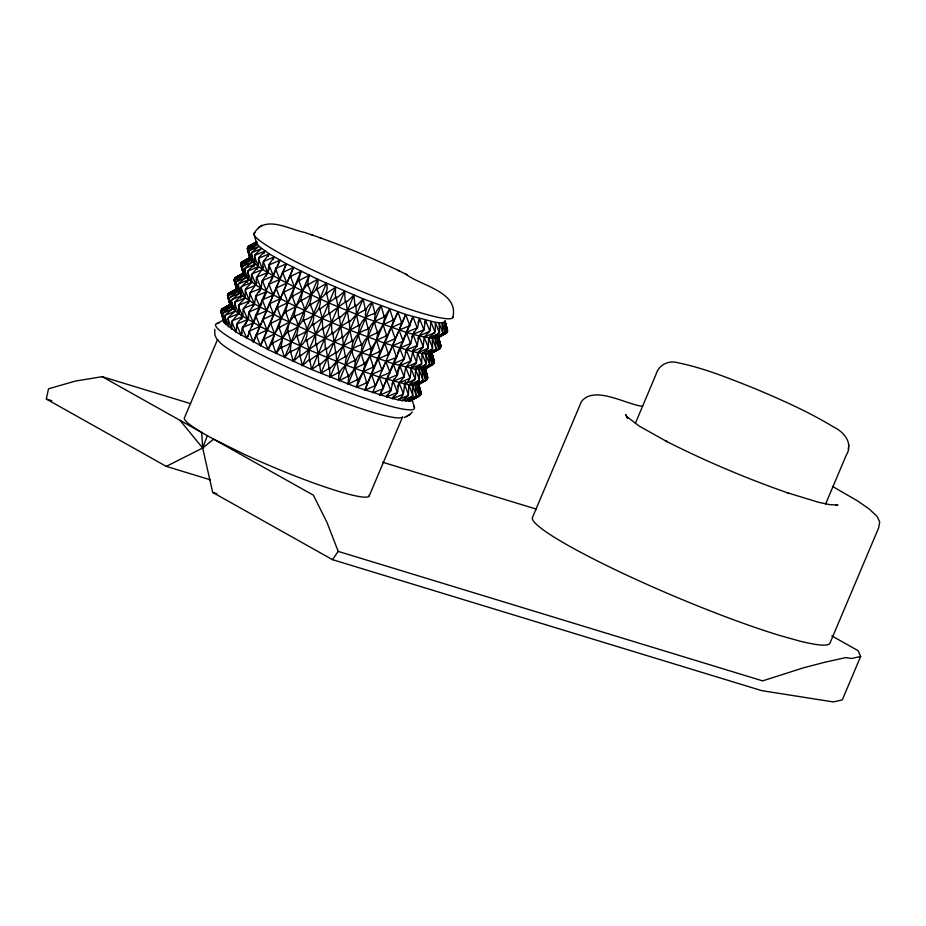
<?xml version="1.0" encoding="UTF-8"?>
<svg xmlns="http://www.w3.org/2000/svg" width="926" height="926" viewBox="0 0 926 926"><rect width="100%" height="100%" fill="white"/><g stroke="black" fill="none" stroke-linecap="round" stroke-linejoin="round"><path stroke-width="1.39" d="M223.131 317.653L223.536 321.287L220.863 311.067L221.337 309.863L230.296 304.515L227.495 295.313L230.146 305.638L221.627 311.229L221.164 312.317L224.3 322.769L236.142 332.121L268.008 349.577L311.611 369.52L356.649 387.242L392.497 398.562L402.243 400.622L408.389 395.448L408.852 384.973L415.461 378.699L415.461 369.324L416.573 366.708M243.399 273.124L235.239 277.603L234.672 278.772L235.135 277.673L243.515 273.216L243.376 274.327L234.845 279.93L234.382 281.018L236.767 289.988L241.732 295.51L254.384 303.902L281.226 318.278L315.65 334.251L352.389 349.403L393.11 363.71L415.461 369.324L421.608 364.138L422.082 353.674L428.217 348.489L428.692 338.013L435.301 331.74L435.301 322.364L405.704 314.47L363.131 298.878L317.63 279.258L286.4 263.783L269.2 253.874L259.014 246.362L256.595 243.029L254.037 234.452M339.171 380.713C336.219 370.481 346.347 363.86 354.45 360.677L354.913 359.589C348.118 347.123 353.385 332.665 367.668 329.378L368.131 328.279C365.365 319.551 362.402 308.115 372.217 302.455L374.741 312.629L374.278 313.729C359.994 317.016 354.727 331.462 361.522 343.928L361.059 345.028C346.775 348.326 341.509 362.772 348.303 375.238L347.84 376.326L339.171 380.713L372.217 302.455M299.758 355.19L299.989 345.896L297.339 336.775L297.802 335.675C312.016 330.42 317.826 319.563 310.557 305.464L311.02 304.376C318.984 299.353 330.073 295.012 326.438 283.287L317.63 288.727L317.178 289.815C324.436 303.902 318.625 314.771 304.411 320.026L303.948 321.114C311.217 335.212 305.406 346.081 291.192 351.324L290.729 352.424L293.38 361.545L299.758 355.19L300.672 355.596L315.581 344.866L315.65 334.251L313.439 325.385L313.891 324.297L328.799 313.567L328.869 302.952L326.658 294.086L327.121 292.986L335.478 287.303L335.409 297.917L320.512 308.636L320.049 309.735L322.26 318.602L322.653 328.117L315.65 334.251L307.282 339.946L306.819 341.034L309.029 349.912L309.423 359.427L302.42 365.562L300.209 356.684L300.672 355.596M257.081 282.569L249.8 293.287L249.36 300.823L243.191 308.948L242.751 316.472L237.044 323.498L236.142 332.121L231.708 321.484L238.526 313.671L239.626 311.055M236.292 289.641L230.076 292.743L236.836 288.796L228.629 293.253L228.062 294.422L228.525 293.334L236.906 288.866L236.767 289.988L228.236 295.579L227.773 296.667L230.91 307.119L238.526 313.671L259.951 326.392L282.708 337.863L309.029 349.912L345.78 365.064L379.255 377.079L408.852 384.973L418.922 380.412L419.385 379.324L415.461 369.324L423.911 369.497L431.794 364.89L432.257 363.802L430.521 353.848L439.954 348.651L430.521 353.848L425.752 354.126L412.336 351.602L384.707 343.176L349.901 330.177L322.26 318.602L287.836 302.628L260.993 288.252L255.97 285.173L256.421 277.638L263.69 266.908M248.261 303.427L249.36 300.823L245.367 290.463L245.83 289.375L255.97 285.173L251.976 274.814L252.439 273.726L262.59 269.524L263.03 261.989L269.2 253.874L259.048 258.076L258.586 259.164L262.59 269.524L279.791 279.432L302.536 290.914L328.869 302.952L365.608 318.104L406.329 332.411L418.946 335.953L432.361 338.476L437.13 338.187L446.563 333.001L447.026 331.913L444.793 321.808L441.795 322.873L435.301 322.364L439.213 332.365L438.75 333.464L428.692 338.013L432.604 348.014L432.141 349.114L422.082 353.674L425.995 363.675L425.532 364.763L415.461 369.324M214.693 329.262L214.936 335.328L216.823 339.159M408.389 395.448L397.763 399.777C405.947 396.247 402.903 387.948 405.472 381.524M407.938 395.356L408.401 394.268L404.373 384.128C412.556 380.586 409.524 372.298 412.082 365.874M410.982 368.479L416.48 363.061L417.591 352.829L423.089 347.412L424.201 337.18L430.162 330.663L430.81 321.53L434.838 331.658L434.375 332.758L424.201 337.18L428.229 347.308L427.766 348.407L417.591 352.829L421.619 362.957L421.156 364.057L410.982 368.479L415.01 378.618L414.547 379.706L404.373 384.128M348.06 384.093L348.732 376.674L354.67 368.444L363.744 364.161L364.207 363.061C360.388 354.438 359.554 343.511 367.888 337.133L376.963 332.851L377.426 331.763C373.606 323.139 372.784 312.212 381.107 305.835L384.047 316.113L383.584 317.201L374.498 321.484C366.164 327.862 366.997 338.789 370.817 347.412L370.354 348.5L361.279 352.794C352.945 359.161 353.778 370.099 357.598 378.711L357.135 379.81L348.06 384.093L381.107 305.835M290.289 350.919L291.192 341.868L288.136 332.503L288.599 331.415C302.2 327.827 309.018 313.497 301.367 301.205L301.83 300.105C310.268 296.343 319.829 290.035 317.63 279.258L308.439 284.456L307.976 285.555C315.627 297.848 308.809 312.166 295.209 315.766L294.757 316.854C302.408 329.147 295.591 343.477 281.99 347.065L281.527 348.153L284.583 357.517L290.289 350.919L291.192 351.324M825.598 504.057L846.144 455.43C853.668 443.519 844.13 431.886 833.4 426.886C808.271 411.561 781.208 399.708 754.146 388.283C729.283 378.445 704.316 368.108 678.006 362.807C668.607 359.867 658.548 364.913 655.932 374.613L635.386 423.251M243.029 262.498L243.295 261.445L250.055 257.497L241.86 261.954L241.281 263.123L241.744 262.023L250.124 257.567L250.749 260.171L252.404 262.012L262.59 269.524M255.97 285.173L244.14 275.821L240.991 265.368L241.454 264.269L249.985 258.678L247.601 249.719L248.064 248.619L256.595 243.029L256.745 241.917L248.365 246.374L247.902 247.474L248.469 246.304L256.629 241.825L249.904 245.784L256.12 242.693M418.494 384.394L420.867 392.265L418.494 383.306L420.578 394.511L420.01 395.68L410.681 400.796L402.243 400.622L412.683 396.108L412.533 385.424L419.293 380.459L419.142 369.775L426.365 363.71L425.752 354.126L432.511 349.16L432.361 338.476L439.584 332.411L438.97 322.815L442.709 332.654L442.246 333.754L432.361 338.476L436.088 348.303L435.637 349.403L425.752 354.126L429.479 363.964L429.016 365.052L419.142 369.775L422.869 379.614L422.406 380.702L412.533 385.424L408.852 384.973L412.764 394.974L412.301 396.062M424.721 367.448L427.488 376.616L425.103 367.657L427.187 378.861L426.62 380.03L417.302 385.147L412.533 385.424L416.26 395.263L415.797 396.351L405.912 401.074L412.683 396.108M433.634 362.054L434.097 360.966L431.713 351.996L433.796 363.212L433.229 364.381L423.911 369.497L425.647 379.452L425.184 380.54L417.302 385.147L419.038 395.101L418.575 396.189L410.681 400.796L420.693 394.719L421.168 393.515L418.494 383.306M438.334 337.434L440.707 345.317L438.322 336.346L440.417 347.563L439.838 348.732M848.251 448.821L848.401 447.698M848.575 446.008L848.725 444.897M420.693 394.719L416.92 396.467M421.168 393.515L418.344 384.417L423.946 381.072M427.314 378.954L427.777 377.866L425.103 367.657M427.777 377.866L424.953 368.768L433.912 363.42L434.387 362.216L431.713 351.996M434.387 362.216L431.574 353.119L440.521 347.771L440.996 346.567L438.322 336.346M440.996 346.567L438.183 337.458L447.131 332.121L447.617 330.906L444.931 320.697L447.316 329.656L444.943 321.785M447.131 332.121L444.63 333.244M447.617 330.906L444.793 321.808M220.863 311.067L223.687 320.176M221.326 309.978L230.146 305.638M236.906 288.866L227.935 294.329L236.767 289.988L234.104 279.652L236.5 287.558M236.419 278.147L236.686 277.094L243.445 273.147L234.544 278.68L243.376 274.327L240.702 264.118L241.177 262.915L250.124 257.567M241.177 262.915L249.985 258.678L247.323 248.353L249.731 256.247M256.745 241.917L247.774 247.369L256.595 243.029M403.25 394.372L392.497 398.562L397.323 392.89L399.118 382.901L403.933 377.241L405.727 367.252L410.554 361.591L413.436 348.998M397.462 386.825L399.118 382.901L409.338 378.595L409.79 377.495L405.727 367.252L415.948 362.934L416.411 361.846L412.336 351.602L417.163 345.93L418.946 335.953L423.772 330.281L425.555 320.303L429.629 330.547L429.166 331.635L418.946 335.953L417.846 338.557M236.581 324.598L241.154 335.2L242.265 327.978L247.763 319.551L248.874 312.328L254.384 303.902L255.946 295.579L260.993 288.252L262.093 281.018L267.602 272.603L269.165 264.28L274.212 256.942L264.003 261.213L263.54 262.301L267.602 272.603L257.382 276.862L256.93 277.95L260.993 288.252L259.338 292.165M281.134 346.66L282.708 337.863L287.28 332.098L289.317 322.213L293.889 316.449L295.926 306.564L300.962 299.7L302.536 290.914L307.582 284.05L309.145 275.265L299.619 280.242L299.156 281.33L302.536 290.914L293.01 295.892L292.547 296.98L295.926 306.564L286.4 311.541L285.937 312.641L289.317 322.213L279.791 327.191L279.328 328.29L282.708 337.863L273.17 342.84L272.707 343.94L276.087 353.512L281.134 346.66L281.99 347.065M356.649 387.242L358.003 380.123L363.27 371.592L365.075 363.386L369.879 355.943L371.233 348.824L376.488 340.282L377.843 333.175L383.098 324.632L384.915 316.426L389.707 308.983L392.994 319.331L392.531 320.419L383.098 324.632L386.385 334.98L385.922 336.069L376.488 340.282L379.764 350.63L379.301 351.718L369.879 355.943L373.155 366.279L372.692 367.379L363.27 371.592L366.546 381.929L366.083 383.028L356.649 387.242L389.707 308.983M210.515 479.865L166.275 466.368L46.3 399.037L48.522 388.804L75.342 381.084L102.196 376.674L190.652 403.655M386.524 396.965L390.656 391.027L393.133 381.315L397.277 375.377L399.743 365.666L404.349 358.628L406.352 350.005L410.496 344.067L412.973 334.355L417.568 327.329L419.582 318.706L423.633 329.031L423.17 330.119L412.973 334.355L417.013 344.68L416.55 345.768L406.352 350.005L410.403 360.33L409.94 361.429L399.743 365.666L403.794 375.979L403.331 377.079L393.133 381.315L397.185 391.629L396.722 392.728L386.524 396.965L387.624 394.36M452.756 317.641C459.574 291.887 420.416 285.636 405.727 274.084M242.265 327.978L246.906 338.522C256.826 311.981 267.869 285.914 279.965 260.264L269.755 264.616L269.292 265.704L273.355 275.913L263.146 280.265L262.683 281.354L266.746 291.563L263.991 298.091M272.36 342.446L274.617 333.927L278.506 327.885L281.226 318.278L285.578 311.148L287.836 302.628L292.188 295.487L294.456 286.979L298.797 279.837L301.066 271.318L291.262 276.11L290.799 277.198L294.456 286.979L284.652 291.759L284.189 292.847L287.836 302.628L278.043 307.409L277.58 308.508L281.226 318.278L271.434 323.058L270.971 324.158L274.617 333.927L264.824 338.708L264.361 339.807L268.008 349.577L272.36 342.446L273.17 342.84M364.879 390.135C375.076 363.71 386.119 337.631 397.937 311.877L401.502 322.26L401.039 323.348L391.316 327.526L394.893 337.909L394.43 338.997L384.707 343.176L388.283 353.558L387.82 354.646L378.097 358.825L381.662 369.208L381.211 370.307L371.488 374.474L375.053 384.857L374.59 385.957L364.879 390.135L397.937 311.877M379.88 395.02C391.686 369.266 402.683 343.176 412.938 316.761L416.897 327.133L416.434 328.221L406.329 332.411L410.287 342.782L409.824 343.87L399.719 348.06L403.678 358.431L403.215 359.519L393.11 363.71L397.057 374.081L396.594 375.18L386.489 379.359L390.448 389.73L389.985 390.83L379.88 395.02L388.144 375.447M264.049 338.326L293.461 267.487L283.449 272.094L282.986 273.193L286.84 283.136L276.839 287.755L276.376 288.843L280.231 298.785L270.23 303.404L269.767 304.492L273.621 314.435L263.621 319.053L263.158 320.153L267.012 330.096L257.011 334.703L256.548 335.802L260.403 345.745L264.049 338.326L264.824 338.708M102.196 376.674L207.331 435.671L202.69 448.034L212.667 492.4L332.515 559.663L761.797 690.646L833.307 701.931L842.29 699.917L860.636 656.488L858.17 650.723L831.768 635.861M253.342 342.041L286.4 263.783L276.261 268.251L275.798 269.35L279.791 279.432L269.651 283.912L269.188 285L273.182 295.093L263.042 299.561L262.579 300.649L266.572 310.742L256.421 315.21L255.958 316.298L259.951 326.392L249.812 330.86L249.349 331.959L253.342 342.041L286.4 263.783M227.472 295.417L227.946 294.213M234.081 279.768L234.567 278.564M247.311 248.469L247.786 247.265M221.233 312.467L221.696 311.379L230.91 307.119L229.011 298.427L237.519 291.47L235.621 282.766L236.084 281.678L244.14 275.821L242.23 267.116L242.693 266.028L250.749 260.171L248.851 251.467L249.302 250.379L257.359 244.522L248.145 248.77L247.682 249.87L250.749 260.171L241.536 264.419L241.073 265.519L244.14 275.821L234.926 280.08L234.463 281.168L237.519 291.47L228.305 295.73L227.842 296.818L230.91 307.119L222.865 312.976L222.402 314.076L224.3 322.769L221.164 312.317M222.564 314.261L223.027 313.162L232.576 308.971L231.199 300.545L239.186 293.322L238.271 283.807L245.795 277.661L244.881 268.146L252.404 262.012L251.49 252.497L259.014 246.362L249.476 250.564L249.013 251.652L252.404 262.012L242.867 266.213L242.404 267.301L245.795 277.661L236.257 281.863L235.794 282.962L239.186 293.322L229.636 297.512L229.173 298.612L232.576 308.971L225.053 315.106L225.967 324.621L222.402 314.076M231.199 300.545L235.123 311.159L228.166 317.583L228.502 326.809L224.844 316.426L225.307 315.326L235.123 311.159L234.776 301.934L241.732 295.51L240.922 287.373L248.342 279.86L247.994 270.635L254.951 264.199L254.615 254.974L261.56 248.55L251.756 252.717L251.293 253.817L254.951 264.199L253.851 266.815M231.454 300.765L231.917 299.677L241.732 295.51L237.808 284.895M238.075 285.115L238.526 284.027L248.342 279.86L244.418 269.246M244.684 269.466L245.147 268.378L254.951 264.199M217.436 339.749L184.529 417.661A100.309 10.834 22.9 0 0 201.694 432.419L202.69 448.034L166.275 466.368M231.708 321.484L231.917 329.32L228.051 318.938L228.514 317.838L238.526 313.671L238.792 304.735L245.135 298.022L245.402 289.086L251.745 282.361L251.548 274.536L258.354 266.711L258.62 257.787L264.963 251.062L254.951 255.229L254.5 256.328L258.354 266.711L257.254 269.327M238.526 313.671L234.66 303.277L235.123 302.189L245.135 298.022L240.922 287.373M241.269 287.627L241.732 286.539L251.745 282.361L247.543 271.723M247.879 271.978L248.342 270.89L258.354 266.711M240.633 298.114L241.732 295.51M247.242 282.465L248.342 279.86M232.148 321.773L232.6 320.674L242.751 316.472L238.329 305.835M238.758 306.124L239.221 305.024L249.36 300.823M263.864 253.666L264.963 251.062M237.091 324.91L237.554 323.811L247.763 319.551L243.191 308.948M243.7 309.261L244.163 308.161L254.384 303.902L249.8 293.287M250.309 293.6L250.772 292.512L260.993 288.252M241.651 319.088L242.751 316.472M268.1 256.479L269.2 253.874M242.844 328.313L243.306 327.214L253.527 322.873L248.874 312.328M249.453 312.664L249.916 311.564L260.137 307.212L255.483 296.679M256.074 297.014L256.537 295.915L266.746 291.563M241.154 335.2L242.253 332.596M245.564 324.771L248.874 316.947M253.273 306.506L254.384 303.902M265.947 276.515L269.258 268.679M273.112 259.558L274.212 256.942M246.906 338.522L248.562 334.61M251.872 326.785L256.282 316.345M257.382 313.74L261.78 303.3M271.156 281.134L276.666 268.089M277.765 265.484L279.965 260.264M260.403 345.745L293.461 267.487M268.008 349.577L301.066 271.318M276.087 353.512L309.145 275.265M284.583 357.517L317.63 279.258M293.38 361.545L326.438 283.287M302.42 365.562L335.478 287.303M309.897 360.92L310.36 359.832L325.362 349.033L324.829 338.221L323.116 329.621L323.579 328.522L338.58 317.722L338.059 306.911L336.346 298.311L344.669 291.262L345.19 302.073L330.188 312.872L329.725 313.972L331.439 322.561L331.971 333.383L316.97 344.171L316.507 345.271L318.22 353.871L318.752 364.682L311.611 369.52L309.897 360.92L308.96 360.515M311.611 369.52L344.669 291.262M319.69 365.075L327.468 357.737L335.154 353.072L335.617 351.984L332.909 333.765L340.687 326.438L348.384 321.773L348.847 320.685L346.127 302.466L353.917 295.128L354.994 306.124L347.296 310.789L339.518 318.116L342.238 336.335L341.775 337.423L334.078 342.088L326.299 349.426L329.008 367.634L328.545 368.733L320.859 373.386L319.69 365.075L318.752 364.682M320.859 373.386L353.917 295.128M329.482 369.104L336.682 361.476L344.889 356.973L345.352 355.873L343.291 345.826L342.713 337.805L349.901 330.177L358.107 325.674L358.57 324.575L356.51 314.527L355.931 306.506L363.131 298.878L365.18 308.925L364.717 310.013L356.51 314.527L349.322 322.155L349.901 330.177L351.961 340.224L351.498 341.324L343.291 345.826L336.092 353.454L336.682 361.476L338.742 371.534L338.279 372.622L330.073 377.137L329.482 369.104L328.545 368.733M330.073 377.137L363.131 298.878M394.893 337.909L395.68 338.175L399.094 330.119L409.037 325.952L409.5 324.864L405.704 314.47L372.646 392.728L383.318 388.793M375.053 384.857L375.84 385.123L379.255 377.079L389.198 372.912L396.409 355.885M397.509 353.281L401.919 342.84M388.283 353.558L389.07 353.825L392.474 345.78L402.428 341.613L402.891 340.513L399.094 330.119L401.826 323.614L401.039 323.348M403.018 340.236L408.528 327.191M409.639 324.586L412.938 316.761M392.034 383.92L394.233 378.699M397.543 370.875L400.842 363.05M405.252 352.621L407.463 347.4M411.862 336.971L414.072 331.751M417.927 322.618L419.582 318.706M392.497 398.562L393.608 395.946M424.455 322.908L425.555 320.303M402.717 394.245L403.18 393.145L399.118 382.901M412.336 351.602L422.557 347.285L423.02 346.197L418.946 335.953M369.15 496.105L402.613 416.862A100.309 10.834 22.9 0 1 308.856 388.781A100.309 10.834 22.9 0 1 217.865 339.518M416.087 396.363L415.346 385.482L422.696 380.713L421.955 369.833L429.305 365.064L429.768 363.964L428.576 354.183L435.915 349.403L435.185 338.522L442.535 333.754L442.987 332.665L441.795 322.873L445.279 332.527L444.816 333.626L435.185 338.522L438.669 348.176L438.206 349.276L428.576 354.183L432.06 363.837L431.597 364.925L421.955 369.833L425.451 379.486L424.988 380.574L415.346 385.482L418.83 395.136L418.378 396.224L408.736 401.132L415.797 396.351M433.796 363.212L430.521 353.848L438.403 349.241L438.866 348.141L437.13 338.187L446.563 333.001M440.417 347.563L437.13 338.187L445.012 333.591L445.475 332.492L443.739 322.537L447.026 331.913M420.404 393.365L420.798 392.115M440.244 346.405L440.626 345.166M447.235 329.506L446.783 330.605M405.704 314.47L402.289 322.514L401.502 322.26M396.548 357.494L385.864 361.429L382.461 369.474L381.662 369.208M254.187 233.283C264.871 214.589 288.924 229.347 304.237 232.322C339.414 244.024 373.699 258.342 406.965 274.686M332.515 559.663L338.21 551.387L326.936 522.287L313.382 495.202L207.331 435.671M404.153 417.568L410.01 414.385L412.22 411.943M258.47 227.599L259.558 226.847M260.796 225.967L261.873 225.226M408.922 415.137L410.01 414.385M406.607 416.758L407.683 416.017M433.229 364.381L423.911 369.497L427.187 378.861M426.62 380.03L417.302 385.147L420.578 394.511M420.01 395.68L411.734 400.067M230.296 304.515L221.916 308.983L221.453 310.071L222.02 308.902L230.18 304.434L223.455 308.393L229.683 305.291M216.834 323.568L223.606 320.037M249.511 258.342L243.295 261.445M242.901 273.992L236.686 277.094M836.051 505.503L837.856 504.936L829.974 504.705L818.769 502.332L787.019 492.644L788.003 492.979C746.263 478.383 705.438 461.102 665.979 441.135L666.952 441.633L639.067 425.983L626.705 416.538M860.636 656.488L851.665 658.49L845.693 657.599L824.603 662.298L803.71 667.75L762.619 680.876L338.21 551.387M423.633 329.031L424.235 329.193M423.17 330.119L423.772 330.281M417.013 344.68L417.626 344.842M416.55 345.768L417.163 345.93M410.403 360.33L411.005 360.492M409.94 361.429L410.554 361.591M403.794 375.979L404.396 376.141M403.331 377.079L403.933 377.241M397.185 391.629L397.786 391.791M396.722 392.728L397.323 392.89M416.897 327.133L417.568 327.329M416.434 328.221L417.105 328.417M410.287 342.782L410.959 342.979M409.824 343.87L410.496 344.067M403.678 358.431L404.349 358.628M403.215 359.519L403.886 359.728M397.057 374.081L397.74 374.278M396.594 375.18L397.277 375.377M390.448 389.73L391.119 389.927M389.985 390.83L390.656 391.027M382.762 462.271L536.166 509.069M46.3 399.037L51.833 400.726M212.667 492.4L216.811 493.674M409.5 324.864L410.23 325.095M409.037 325.952L409.767 326.183M642.644 406.294C626.705 404.778 594.191 384.788 581.412 401.629L532.624 517.125A161.448 17.432 22.9 0 0 579.641 551.757L590.661 557.533A161.494 17.444 22.9 0 0 779.507 635.41L799.439 641.012A161.494 17.444 22.9 0 0 829.846 643.396L878.635 527.901L879.7 522.033L877.188 516.5L869.283 509.069L857.603 500.943L832.52 486.439M402.891 340.513L403.62 340.745M402.428 341.613L403.157 341.844M397.011 356.394L396.27 356.163L392.474 345.78L395.217 339.263L394.43 338.997M390.402 372.055L389.661 371.812L385.864 361.429M389.198 372.912L389.939 373.143M383.781 387.705L383.051 387.473L379.255 377.079M387.82 354.646L388.607 354.913M381.211 370.307L381.998 370.562M374.59 385.957L375.389 386.223M392.994 319.331L393.828 319.62M392.531 320.419L393.365 320.709M386.385 334.98L387.218 335.27M385.922 336.069L386.755 336.37M379.764 350.63L380.598 350.919M379.301 351.718L380.135 352.019M373.155 366.279L373.988 366.569M372.692 367.379L373.525 367.668M366.546 381.929L367.379 382.23M366.083 383.028L366.916 383.318M311.865 234.88L313.301 235.389M319.933 237.716L321.148 238.144M384.047 316.113L384.915 316.426M383.584 317.201L384.452 317.525M377.426 331.763L378.306 332.075M376.963 332.851L377.843 333.175M370.817 347.412L371.685 347.725M370.354 348.5L371.233 348.824M364.207 363.061L365.075 363.386M363.744 364.161L364.613 364.474M357.598 378.711L358.466 379.035M357.135 379.81L358.003 380.123M374.741 312.629L375.643 312.976M374.278 313.729L375.18 314.064M368.131 328.279L369.034 328.626M367.668 329.378L368.571 329.714M361.522 343.928L362.425 344.275M361.059 345.028L361.962 345.363M354.913 359.589L355.815 359.925M354.45 360.677L355.352 361.024M348.303 375.238L349.195 375.574M347.84 376.326L348.732 376.674M365.18 308.925L366.106 309.284M364.717 310.013L365.643 310.384M358.57 324.575L359.496 324.945M358.107 325.674L359.033 326.033M351.961 340.224L352.887 340.594M351.498 341.324L352.424 341.682M345.352 355.873L346.278 356.244M344.889 356.973L345.815 357.332M338.742 371.534L339.657 371.893M338.279 372.622L339.205 372.993M355.457 305.024L356.394 305.406M354.994 306.124L355.931 306.506M348.847 320.685L349.785 321.056M348.384 321.773L349.322 322.155M342.238 336.335L343.164 336.717M341.775 337.423L342.713 337.805M335.617 351.984L336.555 352.366M335.154 353.072L336.092 353.454M329.008 367.634L329.945 368.016M345.653 300.985L346.59 301.378M345.19 302.073L346.127 302.466M339.043 316.634L339.981 317.028M338.58 317.722L339.518 318.116M332.434 332.284L333.372 332.677M331.971 333.383L332.909 333.765M325.825 347.933L326.762 348.326M325.362 349.033L326.299 349.426M319.204 363.582L320.141 363.976M335.872 296.818L336.809 297.223M335.409 297.917L336.346 298.311M329.262 312.467L330.188 312.872M328.799 313.567L329.725 313.972M322.653 328.117L323.579 328.522M322.19 329.216L323.116 329.621M316.032 343.777L316.97 344.171M315.581 344.866L316.507 345.271M309.423 359.427L310.36 359.832M326.207 292.581L327.121 292.986M325.744 293.681L326.658 294.086M319.597 308.231L320.512 308.636M319.134 309.33L320.049 309.735M312.976 323.892L313.891 324.297M312.513 324.98L313.439 325.385M306.367 339.541L307.282 339.946M305.904 340.629L306.819 341.034M299.295 356.279L300.209 356.684M316.738 288.31L317.63 288.727M316.275 289.41L317.178 289.815M310.129 303.959L311.02 304.376M309.666 305.059L310.557 305.464M303.52 319.62L304.411 320.026M303.057 320.709L303.948 321.114M296.91 335.27L297.802 335.675M296.447 336.358L297.339 336.775M289.838 352.007L290.729 352.424M307.582 284.05L308.439 284.456M307.119 285.15L307.976 285.555M300.962 299.7L301.83 300.105M300.499 300.8L301.367 301.205M294.352 315.361L295.209 315.766M293.889 316.449L294.757 316.854M287.743 331.01L288.599 331.415M287.28 332.098L288.136 332.503M280.671 347.748L281.527 348.153M298.797 279.837L299.619 280.242M298.334 280.937L299.156 281.33M292.188 295.487L293.01 295.892M291.725 296.586L292.547 296.98M285.578 311.148L286.4 311.541M285.115 312.236L285.937 312.641M278.969 326.797L279.791 327.191M278.506 327.885L279.328 328.29M271.897 343.534L272.707 343.94M398.018 270.323L399.025 270.82M290.498 275.716L291.262 276.11M290.035 276.816L290.799 277.198M283.877 291.366L284.652 291.759M283.414 292.466L284.189 292.847M277.268 307.015L278.043 307.409M276.805 308.115L277.58 308.508M270.658 322.676L271.434 323.058M270.195 323.764L270.971 324.158M263.586 339.414L264.361 339.807M282.731 271.723L283.449 272.094M282.28 272.823L282.986 273.193M276.122 287.373L276.839 287.755M275.659 288.472L276.376 288.843M269.512 303.022L270.23 303.404M269.049 304.122L269.767 304.492M262.903 318.683L263.621 319.053M262.44 319.771L263.158 320.153M256.294 334.332L257.011 334.703M255.831 335.42L256.548 335.802M275.601 267.903L276.261 268.251M275.149 268.991L275.798 269.35M268.991 283.553L269.651 283.912M268.528 284.641L269.188 285M262.382 299.202L263.042 299.561M261.919 300.29L262.579 300.649M255.773 314.852L256.421 315.21M255.31 315.951L255.958 316.298M249.163 330.501L249.812 330.86M248.7 331.601L249.349 331.959M269.165 264.28L269.755 264.616M268.714 265.368L269.292 265.704M262.556 279.93L263.146 280.265M262.093 281.018L262.683 281.354M255.946 295.579L256.537 295.915M249.337 311.229L249.916 311.564M242.728 326.878L243.306 327.214M179.991 420.335L202.69 448.034L213.64 439.132L244.314 454.33A100.309 10.834 22.9 0 0 369.289 495.005M434.097 360.966L432.106 354.38M240.714 264.003L243.121 271.897M412.244 400.182L414.443 407.533M235.517 282.557L236.628 287.604M438.38 338.592L438.924 341.069M424.884 368.652L425.694 372.379M413.644 405.958A107.891 11.656 22.9 0 1 308.566 376.454A107.891 11.656 22.9 0 1 218.883 323.209M452.907 316.472A107.891 11.656 22.9 0 1 347.03 285.393A107.891 11.656 22.9 0 1 255.298 232.507M627.539 418.216L625.837 414.848L627.539 418.216"/></g></svg>
